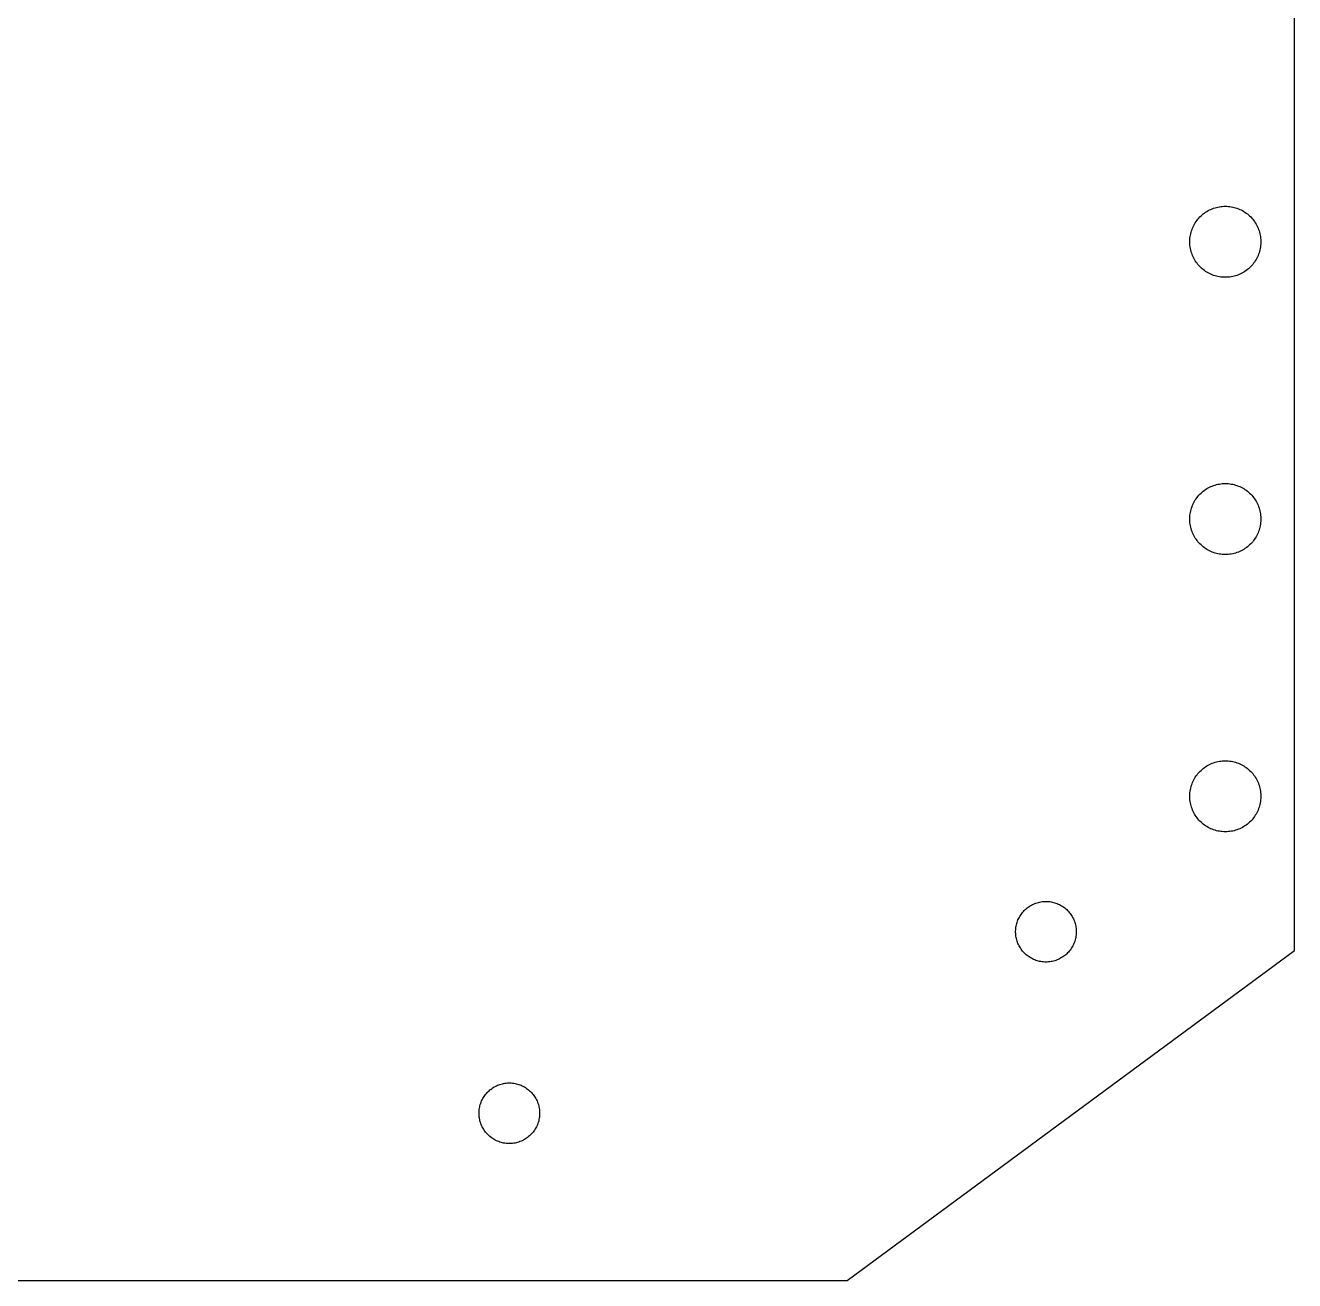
# Model space of a CAD drawing. Header units: metres. Extents: x -153 to 153, y -94 to 52.
# Drawn here: x 79.6 to 152.8, y -94 to -21.5 of the extents above; entities that cross this region are included whole.
import ezdxf

# ---------------------------------------------------------------- set-up
doc = ezdxf.new("R2010")
doc.units = ezdxf.units.M

msp = doc.modelspace()

# ---------------------------------------------------------------- linework, layer by layer
for p, q in [((152.825, -74.9299), (152.825, 52.0697)), ((147.763, -32.2732), (147.837, -32.2302)), ((147.837, -32.2302), (147.913, -32.1907)), ((147.913, -32.1907), (147.991, -32.1539)), ((147.991, -32.1539), (148.07, -32.1209)), ((148.07, -32.1209), (148.151, -32.0907)), ((148.151, -32.0907), (148.232, -32.0643)), ((148.232, -32.0643), (148.315, -32.0411)), ((148.315, -32.0411), (148.399, -32.0217)), ((148.399, -32.0217), (148.483, -32.0054)), ((148.483, -32.0054), (148.568, -31.993)), ((148.568, -31.993), (148.653, -31.9841)), ((148.653, -31.9841), (148.739, -31.9787)), ((148.739, -31.9787), (148.825, -31.9767)), ((148.825, -31.9767), (148.911, -31.9787)), ((148.911, -31.9787), (148.996, -31.9841)), ((148.996, -31.9841), (149.082, -31.993)), ((149.082, -31.993), (149.167, -32.0054)), ((149.167, -32.0054), (149.251, -32.0217)), ((149.251, -32.0217), (149.335, -32.0411)), ((149.335, -32.0411), (149.417, -32.0643)), ((149.417, -32.0643), (149.499, -32.0907)), ((149.499, -32.0907), (149.58, -32.1209)), ((149.58, -32.1209), (149.659, -32.1539)), ((149.659, -32.1539), (149.737, -32.1907)), ((149.737, -32.1907), (149.813, -32.2302)), ((149.813, -32.2302), (149.887, -32.2732)), ((147.05, -33.0019), (147.094, -32.9282)), ((147.094, -32.9282), (147.141, -32.8569)), ((147.141, -32.8569), (147.192, -32.7875)), ((147.192, -32.7875), (147.245, -32.7201)), ((147.245, -32.7201), (147.301, -32.655)), ((147.301, -32.655), (147.36, -32.5926)), ((147.36, -32.5926), (147.422, -32.5325)), ((147.422, -32.5325), (147.486, -32.4751)), ((147.486, -32.4751), (147.551, -32.4201)), ((147.551, -32.4201), (147.62, -32.3682)), ((147.62, -32.3682), (147.691, -32.3193)), ((147.691, -32.3193), (147.763, -32.2732)), ((149.887, -32.2732), (149.959, -32.3193)), ((149.959, -32.3193), (150.03, -32.3682)), ((150.03, -32.3682), (150.098, -32.4201)), ((150.098, -32.4201), (150.164, -32.4751)), ((150.164, -32.4751), (150.228, -32.5325)), ((150.228, -32.5325), (150.29, -32.5926)), ((150.29, -32.5926), (150.348, -32.655)), ((150.348, -32.655), (150.404, -32.7201)), ((150.404, -32.7201), (150.458, -32.7875)), ((150.458, -32.7875), (150.508, -32.8569)), ((150.508, -32.8569), (150.556, -32.9282)), ((150.556, -32.9282), (150.6, -33.0019)), ((146.797, -33.7274), (146.811, -33.6425)), ((146.811, -33.6425), (146.829, -33.5588)), ((146.829, -33.5588), (146.85, -33.4755)), ((146.85, -33.4755), (146.875, -33.3933)), ((146.875, -33.3933), (146.903, -33.3123)), ((146.903, -33.3123), (146.935, -33.2325)), ((146.935, -33.2325), (146.97, -33.1538)), ((146.97, -33.1538), (147.008, -33.0771)), ((147.008, -33.0771), (147.05, -33.0019)), ((150.6, -33.0019), (150.642, -33.0771)), ((150.642, -33.0771), (150.68, -33.1538)), ((150.68, -33.1538), (150.715, -33.2325)), ((150.715, -33.2325), (150.746, -33.3123)), ((150.746, -33.3123), (150.775, -33.3933)), ((150.775, -33.3933), (150.799, -33.4755)), ((150.799, -33.4755), (150.821, -33.5588)), ((150.821, -33.5588), (150.838, -33.6425)), ((150.838, -33.6425), (150.853, -33.7274)), ((146.776, -33.984), (146.779, -33.8979)), ((146.776, -34.0696), (146.776, -33.984)), ((146.779, -34.1557), (146.776, -34.0696)), ((146.779, -33.8979), (146.786, -33.8127)), ((146.786, -34.2409), (146.779, -34.1557)), ((146.786, -33.8127), (146.797, -33.7274)), ((146.797, -34.3262), (146.786, -34.2409)), ((146.811, -34.4111), (146.797, -34.3262)), ((146.829, -34.4948), (146.811, -34.4111)), ((150.838, -34.4111), (150.821, -34.4948)), ((150.853, -34.3262), (150.838, -34.4111)), ((150.853, -33.7274), (150.864, -33.8127)), ((150.864, -34.2409), (150.853, -34.3262)), ((150.864, -33.8127), (150.871, -33.8979)), ((150.871, -34.1557), (150.864, -34.2409)), ((150.871, -33.8979), (150.875, -33.984)), ((150.875, -34.0696), (150.871, -34.1557)), ((150.875, -33.984), (150.875, -34.0696)), ((146.85, -34.5781), (146.829, -34.4948)), ((146.875, -34.6603), (146.85, -34.5781)), ((146.903, -34.7413), (146.875, -34.6603)), ((146.935, -34.8211), (146.903, -34.7413)), ((146.97, -34.8998), (146.935, -34.8211)), ((147.008, -34.9765), (146.97, -34.8998)), ((147.05, -35.0517), (147.008, -34.9765)), ((147.094, -35.1254), (147.05, -35.0517)), ((147.141, -35.1967), (147.094, -35.1254)), ((150.556, -35.1254), (150.508, -35.1967)), ((150.6, -35.0517), (150.556, -35.1254)), ((150.642, -34.9765), (150.6, -35.0517)), ((150.68, -34.8998), (150.642, -34.9765)), ((150.715, -34.8211), (150.68, -34.8998)), ((150.746, -34.7413), (150.715, -34.8211)), ((150.775, -34.6603), (150.746, -34.7413)), ((150.799, -34.5781), (150.775, -34.6603)), ((150.821, -34.4948), (150.799, -34.5781)), ((147.192, -35.2661), (147.141, -35.1967)), ((147.245, -35.3335), (147.192, -35.2661)), ((147.301, -35.3986), (147.245, -35.3335)), ((147.36, -35.461), (147.301, -35.3986)), ((147.422, -35.5211), (147.36, -35.461)), ((147.486, -35.5788), (147.422, -35.5211)), ((147.551, -35.6335), (147.486, -35.5788)), ((147.62, -35.6854), (147.551, -35.6335)), ((147.691, -35.7343), (147.62, -35.6854)), ((147.763, -35.7804), (147.691, -35.7343)), ((147.837, -35.8234), (147.763, -35.7804)), ((147.913, -35.8629), (147.837, -35.8234)), ((147.991, -35.8997), (147.913, -35.8629)), ((149.737, -35.8629), (149.659, -35.8997)), ((149.813, -35.8234), (149.737, -35.8629)), ((149.887, -35.7804), (149.813, -35.8234)), ((149.959, -35.7343), (149.887, -35.7804)), ((150.03, -35.6854), (149.959, -35.7343)), ((150.098, -35.6335), (150.03, -35.6854)), ((150.164, -35.5788), (150.098, -35.6335)), ((150.228, -35.5211), (150.164, -35.5788)), ((150.29, -35.461), (150.228, -35.5211)), ((150.348, -35.3986), (150.29, -35.461)), ((150.404, -35.3335), (150.348, -35.3986)), ((150.458, -35.2661), (150.404, -35.3335)), ((150.508, -35.1967), (150.458, -35.2661)), ((148.07, -35.9327), (147.991, -35.8997)), ((148.151, -35.9629), (148.07, -35.9327)), ((148.232, -35.9893), (148.151, -35.9629)), ((148.315, -36.0125), (148.232, -35.9893)), ((148.399, -36.0319), (148.315, -36.0125)), ((148.483, -36.0482), (148.399, -36.0319)), ((148.568, -36.0606), (148.483, -36.0482)), ((148.653, -36.0695), (148.568, -36.0606)), ((148.739, -36.0749), (148.653, -36.0695)), ((148.825, -36.0769), (148.739, -36.0749)), ((148.911, -36.0749), (148.825, -36.0769)), ((148.996, -36.0695), (148.911, -36.0749)), ((149.082, -36.0606), (148.996, -36.0695)), ((149.167, -36.0482), (149.082, -36.0606)), ((149.251, -36.0319), (149.167, -36.0482)), ((149.335, -36.0125), (149.251, -36.0319)), ((149.417, -35.9893), (149.335, -36.0125)), ((149.499, -35.9629), (149.417, -35.9893)), ((149.58, -35.9327), (149.499, -35.9629)), ((149.659, -35.8997), (149.58, -35.9327)), ((147.62, -48.3684), (147.691, -48.3191)), ((147.691, -48.3191), (147.763, -48.2734)), ((147.763, -48.2734), (147.837, -48.2304)), ((147.837, -48.2304), (147.913, -48.1905)), ((147.913, -48.1905), (147.991, -48.154)), ((147.991, -48.154), (148.07, -48.1207)), ((148.07, -48.1207), (148.151, -48.0909)), ((148.151, -48.0909), (148.232, -48.0641)), ((148.232, -48.0641), (148.315, -48.0413)), ((148.315, -48.0413), (148.399, -48.0215)), ((148.399, -48.0215), (148.483, -48.0056)), ((148.483, -48.0056), (148.568, -47.9928)), ((148.568, -47.9928), (148.653, -47.9839)), ((148.653, -47.9839), (148.739, -47.9785)), ((148.739, -47.9785), (148.825, -47.9769)), ((148.825, -47.9769), (148.911, -47.9785)), ((148.911, -47.9785), (148.996, -47.9839)), ((148.996, -47.9839), (149.082, -47.9928)), ((149.082, -47.9928), (149.167, -48.0056)), ((149.167, -48.0056), (149.251, -48.0215)), ((149.251, -48.0215), (149.335, -48.0413)), ((149.335, -48.0413), (149.417, -48.0641)), ((149.417, -48.0641), (149.499, -48.0909)), ((149.499, -48.0909), (149.58, -48.1207)), ((149.58, -48.1207), (149.659, -48.154)), ((149.659, -48.154), (149.737, -48.1905)), ((149.737, -48.1905), (149.813, -48.2304)), ((149.813, -48.2304), (149.887, -48.2734)), ((149.887, -48.2734), (149.959, -48.3191)), ((149.959, -48.3191), (150.03, -48.3684)), ((146.97, -49.154), (147.008, -49.0772)), ((147.008, -49.0772), (147.05, -49.0017)), ((147.05, -49.0017), (147.094, -48.9284)), ((147.094, -48.9284), (147.141, -48.8567)), ((147.141, -48.8567), (147.192, -48.7873)), ((147.192, -48.7873), (147.245, -48.7199)), ((147.245, -48.7199), (147.301, -48.6552)), ((147.301, -48.6552), (147.36, -48.5924)), ((147.36, -48.5924), (147.422, -48.5323)), ((147.422, -48.5323), (147.486, -48.4749)), ((147.486, -48.4749), (147.551, -48.4203)), ((147.551, -48.4203), (147.62, -48.3684)), ((150.03, -48.3684), (150.098, -48.4203)), ((150.098, -48.4203), (150.164, -48.4749)), ((150.164, -48.4749), (150.228, -48.5323)), ((150.228, -48.5323), (150.29, -48.5924)), ((150.29, -48.5924), (150.348, -48.6552)), ((150.348, -48.6552), (150.404, -48.7199)), ((150.404, -48.7199), (150.458, -48.7873)), ((150.458, -48.7873), (150.508, -48.8567)), ((150.508, -48.8567), (150.556, -48.9284)), ((150.556, -48.9284), (150.6, -49.0017)), ((150.6, -49.0017), (150.642, -49.0772)), ((150.642, -49.0772), (150.68, -49.154)), ((146.779, -49.8981), (146.786, -49.8125)), ((146.786, -49.8125), (146.797, -49.7272)), ((146.797, -49.7272), (146.811, -49.6427)), ((146.811, -49.6427), (146.829, -49.5586)), ((146.829, -49.5586), (146.85, -49.4757)), ((146.85, -49.4757), (146.875, -49.3935)), ((146.875, -49.3935), (146.903, -49.3121)), ((146.903, -49.3121), (146.935, -49.2323)), ((146.935, -49.2323), (146.97, -49.154)), ((150.68, -49.154), (150.715, -49.2323)), ((150.715, -49.2323), (150.746, -49.3121)), ((150.746, -49.3121), (150.775, -49.3935)), ((150.775, -49.3935), (150.799, -49.4757)), ((150.799, -49.4757), (150.821, -49.5586)), ((150.821, -49.5586), (150.838, -49.6427)), ((150.838, -49.6427), (150.853, -49.7272)), ((150.853, -49.7272), (150.864, -49.8125)), ((150.864, -49.8125), (150.871, -49.8981)), ((146.776, -49.9838), (146.779, -49.8981)), ((146.776, -50.0698), (146.776, -49.9838)), ((146.779, -50.1555), (146.776, -50.0698)), ((146.786, -50.2411), (146.779, -50.1555)), ((146.797, -50.3264), (146.786, -50.2411)), ((146.811, -50.4109), (146.797, -50.3264)), ((146.829, -50.495), (146.811, -50.4109)), ((146.85, -50.5779), (146.829, -50.495)), ((150.821, -50.495), (150.799, -50.5779)), ((150.838, -50.4109), (150.821, -50.495)), ((150.853, -50.3264), (150.838, -50.4109)), ((150.864, -50.2411), (150.853, -50.3264)), ((150.871, -50.1555), (150.864, -50.2411)), ((150.871, -49.8981), (150.875, -49.9838)), ((150.875, -50.0698), (150.871, -50.1555)), ((150.875, -49.9838), (150.875, -50.0698)), ((146.875, -50.6605), (146.85, -50.5779)), ((146.903, -50.7415), (146.875, -50.6605)), ((146.935, -50.8213), (146.903, -50.7415)), ((146.97, -50.8996), (146.935, -50.8213)), ((147.008, -50.9767), (146.97, -50.8996)), ((147.05, -51.0519), (147.008, -50.9767)), ((147.094, -51.1252), (147.05, -51.0519)), ((147.141, -51.1969), (147.094, -51.1252)), ((147.192, -51.2663), (147.141, -51.1969)), ((147.245, -51.3337), (147.192, -51.2663)), ((150.458, -51.2663), (150.404, -51.3337)), ((150.508, -51.1969), (150.458, -51.2663)), ((150.556, -51.1252), (150.508, -51.1969)), ((150.6, -51.0519), (150.556, -51.1252)), ((150.642, -50.9767), (150.6, -51.0519)), ((150.68, -50.8996), (150.642, -50.9767)), ((150.715, -50.8213), (150.68, -50.8996)), ((150.746, -50.7415), (150.715, -50.8213)), ((150.775, -50.6605), (150.746, -50.7415)), ((150.799, -50.5779), (150.775, -50.6605)), ((147.301, -51.3984), (147.245, -51.3337)), ((147.36, -51.4612), (147.301, -51.3984)), ((147.422, -51.5213), (147.36, -51.4612)), ((147.486, -51.5786), (147.422, -51.5213)), ((147.551, -51.6333), (147.486, -51.5786)), ((147.62, -51.6852), (147.551, -51.6333)), ((147.691, -51.7344), (147.62, -51.6852)), ((147.763, -51.7802), (147.691, -51.7344)), ((147.837, -51.8232), (147.763, -51.7802)), ((147.913, -51.8631), (147.837, -51.8232)), ((147.991, -51.8995), (147.913, -51.8631)), ((148.07, -51.9329), (147.991, -51.8995)), ((148.151, -51.9627), (148.07, -51.9329)), ((148.232, -51.9895), (148.151, -51.9627)), ((148.315, -52.0123), (148.232, -51.9895)), ((148.399, -52.0321), (148.315, -52.0123)), ((149.335, -52.0123), (149.251, -52.0321)), ((149.417, -51.9895), (149.335, -52.0123)), ((149.499, -51.9627), (149.417, -51.9895)), ((149.58, -51.9329), (149.499, -51.9627)), ((149.659, -51.8995), (149.58, -51.9329)), ((149.737, -51.8631), (149.659, -51.8995)), ((149.813, -51.8232), (149.737, -51.8631)), ((149.887, -51.7802), (149.813, -51.8232)), ((149.959, -51.7344), (149.887, -51.7802)), ((150.03, -51.6852), (149.959, -51.7344)), ((150.098, -51.6333), (150.03, -51.6852)), ((150.164, -51.5786), (150.098, -51.6333)), ((150.228, -51.5213), (150.164, -51.5786)), ((150.29, -51.4612), (150.228, -51.5213)), ((150.348, -51.3984), (150.29, -51.4612)), ((150.404, -51.3337), (150.348, -51.3984)), ((148.483, -52.048), (148.399, -52.0321)), ((148.568, -52.0608), (148.483, -52.048)), ((148.653, -52.0697), (148.568, -52.0608)), ((148.739, -52.0751), (148.653, -52.0697)), ((148.825, -52.0767), (148.739, -52.0751)), ((148.911, -52.0751), (148.825, -52.0767)), ((148.996, -52.0697), (148.911, -52.0751)), ((149.082, -52.0608), (148.996, -52.0697)), ((149.167, -52.048), (149.082, -52.0608)), ((149.251, -52.0321), (149.167, -52.048)), ((147.486, -64.4751), (147.551, -64.4201)), ((147.551, -64.4201), (147.62, -64.3682)), ((147.62, -64.3682), (147.691, -64.3193)), ((147.691, -64.3193), (147.763, -64.2732)), ((147.763, -64.2732), (147.837, -64.2302)), ((147.837, -64.2302), (147.913, -64.1907)), ((147.913, -64.1907), (147.991, -64.1542)), ((147.991, -64.1542), (148.07, -64.1209)), ((148.07, -64.1209), (148.151, -64.0907)), ((148.151, -64.0907), (148.232, -64.0643)), ((148.232, -64.0643), (148.315, -64.0411)), ((148.315, -64.0411), (148.399, -64.0217)), ((148.399, -64.0217), (148.483, -64.0054)), ((148.483, -64.0054), (148.568, -63.993)), ((148.568, -63.993), (148.653, -63.9841)), ((148.653, -63.9841), (148.739, -63.9787)), ((148.739, -63.9787), (148.825, -63.9767)), ((148.825, -63.9767), (148.911, -63.9787)), ((148.911, -63.9787), (148.996, -63.9841)), ((148.996, -63.9841), (149.082, -63.993)), ((149.082, -63.993), (149.167, -64.0054)), ((149.167, -64.0054), (149.251, -64.0217)), ((149.251, -64.0217), (149.335, -64.0411)), ((149.335, -64.0411), (149.417, -64.0643)), ((149.417, -64.0643), (149.499, -64.0907)), ((149.499, -64.0907), (149.58, -64.1209)), ((149.58, -64.1209), (149.659, -64.1542)), ((149.659, -64.1542), (149.737, -64.1907)), ((149.737, -64.1907), (149.813, -64.2302)), ((149.813, -64.2302), (149.887, -64.2732)), ((149.887, -64.2732), (149.959, -64.3193)), ((149.959, -64.3193), (150.03, -64.3682)), ((150.03, -64.3682), (150.098, -64.4201)), ((150.098, -64.4201), (150.164, -64.4751)), ((146.935, -65.2325), (146.97, -65.1538)), ((146.97, -65.1538), (147.008, -65.077)), ((147.008, -65.077), (147.05, -65.0018)), ((147.05, -65.0018), (147.094, -64.9282)), ((147.094, -64.9282), (147.141, -64.8569)), ((147.141, -64.8569), (147.192, -64.7875)), ((147.192, -64.7875), (147.245, -64.7201)), ((147.245, -64.7201), (147.301, -64.655)), ((147.301, -64.655), (147.36, -64.5926)), ((147.36, -64.5926), (147.422, -64.5325)), ((147.422, -64.5325), (147.486, -64.4751)), ((150.164, -64.4751), (150.228, -64.5325)), ((150.228, -64.5325), (150.29, -64.5926)), ((150.29, -64.5926), (150.348, -64.655)), ((150.348, -64.655), (150.404, -64.7201)), ((150.404, -64.7201), (150.458, -64.7875)), ((150.458, -64.7875), (150.508, -64.8569)), ((150.508, -64.8569), (150.556, -64.9282)), ((150.556, -64.9282), (150.6, -65.0018)), ((150.6, -65.0018), (150.642, -65.077)), ((150.642, -65.077), (150.68, -65.1538)), ((150.68, -65.1538), (150.715, -65.2325)), ((146.776, -65.984), (146.779, -65.8979)), ((146.779, -65.8979), (146.786, -65.8126)), ((146.786, -65.8126), (146.797, -65.7274)), ((146.797, -65.7274), (146.811, -65.6425)), ((146.811, -65.6425), (146.829, -65.5588)), ((146.829, -65.5588), (146.85, -65.4755)), ((146.85, -65.4755), (146.875, -65.3933)), ((146.875, -65.3933), (146.903, -65.3123)), ((146.903, -65.3123), (146.935, -65.2325)), ((150.715, -65.2325), (150.746, -65.3123)), ((150.746, -65.3123), (150.775, -65.3933)), ((150.775, -65.3933), (150.799, -65.4755)), ((150.799, -65.4755), (150.821, -65.5588)), ((150.821, -65.5588), (150.838, -65.6425)), ((150.838, -65.6425), (150.853, -65.7274)), ((150.853, -65.7274), (150.864, -65.8126)), ((150.864, -65.8126), (150.871, -65.8979)), ((150.871, -65.8979), (150.875, -65.984)), ((146.776, -66.0696), (146.776, -65.984)), ((146.779, -66.1557), (146.776, -66.0696)), ((146.786, -66.2409), (146.779, -66.1557)), ((146.797, -66.3262), (146.786, -66.2409)), ((146.811, -66.4111), (146.797, -66.3262)), ((146.829, -66.4948), (146.811, -66.4111)), ((146.85, -66.5781), (146.829, -66.4948)), ((146.875, -66.6603), (146.85, -66.5781)), ((146.903, -66.7413), (146.875, -66.6603)), ((150.775, -66.6603), (150.746, -66.7413)), ((150.799, -66.5781), (150.775, -66.6603)), ((150.821, -66.4948), (150.799, -66.5781)), ((150.838, -66.4111), (150.821, -66.4948)), ((150.853, -66.3262), (150.838, -66.4111)), ((150.864, -66.2409), (150.853, -66.3262)), ((150.871, -66.1557), (150.864, -66.2409)), ((150.875, -66.0696), (150.871, -66.1557)), ((150.875, -65.984), (150.875, -66.0696)), ((146.935, -66.8211), (146.903, -66.7413)), ((146.97, -66.8998), (146.935, -66.8211)), ((147.008, -66.9765), (146.97, -66.8998)), ((147.05, -67.0517), (147.008, -66.9765)), ((147.094, -67.1254), (147.05, -67.0517)), ((147.141, -67.1967), (147.094, -67.1254)), ((147.192, -67.266), (147.141, -67.1967)), ((147.245, -67.3335), (147.192, -67.266)), ((147.301, -67.3986), (147.245, -67.3335)), ((150.404, -67.3335), (150.348, -67.3986)), ((150.458, -67.266), (150.404, -67.3335)), ((150.508, -67.1967), (150.458, -67.266)), ((150.556, -67.1254), (150.508, -67.1967)), ((150.6, -67.0517), (150.556, -67.1254)), ((150.642, -66.9765), (150.6, -67.0517)), ((150.68, -66.8998), (150.642, -66.9765)), ((150.715, -66.8211), (150.68, -66.8998)), ((150.746, -66.7413), (150.715, -66.8211)), ((147.36, -67.461), (147.301, -67.3986)), ((147.422, -67.5211), (147.36, -67.461)), ((147.486, -67.5788), (147.422, -67.5211)), ((147.551, -67.6335), (147.486, -67.5788)), ((147.62, -67.6854), (147.551, -67.6335)), ((147.691, -67.7342), (147.62, -67.6854)), ((147.763, -67.7804), (147.691, -67.7342)), ((147.837, -67.8234), (147.763, -67.7804)), ((147.913, -67.8629), (147.837, -67.8234)), ((147.991, -67.8997), (147.913, -67.8629)), ((148.07, -67.9327), (147.991, -67.8997)), ((148.151, -67.9629), (148.07, -67.9327)), ((148.232, -67.9893), (148.151, -67.9629)), ((148.315, -68.0125), (148.232, -67.9893)), ((148.399, -68.0319), (148.315, -68.0125)), ((148.483, -68.0482), (148.399, -68.0319)), ((148.568, -68.0606), (148.483, -68.0482)), ((148.653, -68.0695), (148.568, -68.0606)), ((148.739, -68.0749), (148.653, -68.0695)), ((148.825, -68.0769), (148.739, -68.0749)), ((148.911, -68.0749), (148.825, -68.0769)), ((148.996, -68.0695), (148.911, -68.0749)), ((149.082, -68.0606), (148.996, -68.0695)), ((149.167, -68.0482), (149.082, -68.0606)), ((149.251, -68.0319), (149.167, -68.0482)), ((149.335, -68.0125), (149.251, -68.0319)), ((149.417, -67.9893), (149.335, -68.0125)), ((149.499, -67.9629), (149.417, -67.9893)), ((149.58, -67.9327), (149.499, -67.9629)), ((149.659, -67.8997), (149.58, -67.9327)), ((149.737, -67.8629), (149.659, -67.8997)), ((149.813, -67.8234), (149.737, -67.8629)), ((149.887, -67.7804), (149.813, -67.8234)), ((149.959, -67.7342), (149.887, -67.7804)), ((150.03, -67.6854), (149.959, -67.7342)), ((150.098, -67.6335), (150.03, -67.6854)), ((150.164, -67.5788), (150.098, -67.6335)), ((150.228, -67.5211), (150.164, -67.5788)), ((150.29, -67.461), (150.228, -67.5211)), ((150.348, -67.3986), (150.29, -67.461)), ((137.275, -72.5692), (137.329, -72.52)), ((137.329, -72.52), (137.385, -72.4735)), ((137.385, -72.4735), (137.444, -72.4289)), ((137.444, -72.4289), (137.504, -72.3871)), ((137.504, -72.3871), (137.566, -72.3479)), ((137.566, -72.3479), (137.63, -72.3111)), ((137.63, -72.3111), (137.694, -72.2774)), ((137.694, -72.2774), (137.761, -72.246)), ((137.761, -72.246), (137.828, -72.2177)), ((137.828, -72.2177), (137.897, -72.1921)), ((137.897, -72.1921), (137.967, -72.1696)), ((137.967, -72.1696), (138.037, -72.1499)), ((138.037, -72.1499), (138.109, -72.1332)), ((138.109, -72.1332), (138.181, -72.1192)), ((138.181, -72.1192), (138.253, -72.1088)), ((138.253, -72.1088), (138.326, -72.101)), ((138.326, -72.101), (138.399, -72.0964)), ((138.399, -72.0964), (138.473, -72.0948)), ((138.473, -72.0948), (138.546, -72.0964)), ((138.546, -72.0964), (138.619, -72.101)), ((138.619, -72.101), (138.692, -72.1088)), ((138.692, -72.1088), (138.764, -72.1192)), ((138.764, -72.1192), (138.836, -72.1332)), ((138.836, -72.1332), (138.908, -72.1499)), ((138.908, -72.1499), (138.978, -72.1696)), ((138.978, -72.1696), (139.048, -72.1921)), ((139.048, -72.1921), (139.117, -72.2177)), ((139.117, -72.2177), (139.185, -72.246)), ((139.185, -72.246), (139.251, -72.2774)), ((139.251, -72.2774), (139.316, -72.3111)), ((139.316, -72.3111), (139.379, -72.3479)), ((139.379, -72.3479), (139.441, -72.3871)), ((139.441, -72.3871), (139.501, -72.4289)), ((139.501, -72.4289), (139.56, -72.4735)), ((139.56, -72.4735), (139.616, -72.52)), ((139.616, -72.52), (139.671, -72.5692)), ((136.808, -73.3041), (136.832, -73.2347)), ((136.832, -73.2347), (136.859, -73.1665)), ((136.859, -73.1665), (136.889, -73.0998)), ((136.889, -73.0998), (136.922, -73.0339)), ((136.922, -73.0339), (136.957, -72.97)), ((136.957, -72.97), (136.995, -72.9072)), ((136.995, -72.9072), (137.035, -72.8459)), ((137.035, -72.8459), (137.079, -72.7866)), ((137.079, -72.7866), (137.124, -72.7293)), ((137.124, -72.7293), (137.172, -72.6739)), ((137.172, -72.6739), (137.222, -72.6204)), ((137.222, -72.6204), (137.275, -72.5692)), ((139.671, -72.5692), (139.723, -72.6204)), ((139.723, -72.6204), (139.773, -72.6739)), ((139.773, -72.6739), (139.821, -72.7293)), ((139.821, -72.7293), (139.867, -72.7866)), ((139.867, -72.7866), (139.91, -72.8459)), ((139.91, -72.8459), (139.95, -72.9072)), ((139.95, -72.9072), (139.988, -72.97)), ((139.988, -72.97), (140.024, -73.0339)), ((140.024, -73.0339), (140.056, -73.0998)), ((140.056, -73.0998), (140.086, -73.1665)), ((140.086, -73.1665), (140.113, -73.2347)), ((140.113, -73.2347), (140.137, -73.3041)), ((136.723, -73.8083), (136.726, -73.735)), ((136.723, -73.8815), (136.723, -73.8083)), ((136.726, -73.9548), (136.723, -73.8815)), ((136.726, -73.735), (136.732, -73.6618)), ((136.732, -74.0277), (136.726, -73.9548)), ((136.732, -73.6618), (136.741, -73.5893)), ((136.741, -73.5893), (136.754, -73.5168)), ((136.754, -73.5168), (136.769, -73.4451)), ((136.769, -73.4451), (136.787, -73.3742)), ((136.787, -73.3742), (136.808, -73.3041)), ((140.137, -73.3041), (140.158, -73.3742)), ((140.158, -73.3742), (140.176, -73.4451)), ((140.176, -73.4451), (140.191, -73.5168)), ((140.191, -73.5168), (140.204, -73.5893)), ((140.204, -73.5893), (140.213, -73.6618)), ((140.213, -73.6618), (140.219, -73.735)), ((140.219, -73.9548), (140.213, -74.0277)), ((140.219, -73.735), (140.222, -73.8083)), ((140.222, -73.8815), (140.219, -73.9548)), ((140.222, -73.8083), (140.222, -73.8815)), ((136.741, -74.1005), (136.732, -74.0277)), ((136.754, -74.1726), (136.741, -74.1005)), ((136.769, -74.2443), (136.754, -74.1726)), ((136.787, -74.3152), (136.769, -74.2443)), ((136.808, -74.3854), (136.787, -74.3152)), ((136.832, -74.4548), (136.808, -74.3854)), ((136.859, -74.523), (136.832, -74.4548)), ((136.889, -74.59), (136.859, -74.523)), ((136.922, -74.6555), (136.889, -74.59)), ((136.957, -74.7199), (136.922, -74.6555)), ((136.995, -74.7826), (136.957, -74.7199)), ((139.988, -74.7199), (139.95, -74.7826)), ((140.024, -74.6555), (139.988, -74.7199)), ((140.056, -74.59), (140.024, -74.6555)), ((140.086, -74.523), (140.056, -74.59)), ((140.113, -74.4548), (140.086, -74.523)), ((140.137, -74.3854), (140.113, -74.4548)), ((140.158, -74.3152), (140.137, -74.3854)), ((140.176, -74.2443), (140.158, -74.3152)), ((140.191, -74.1726), (140.176, -74.2443)), ((140.204, -74.1005), (140.191, -74.1726)), ((140.213, -74.0277), (140.204, -74.1005)), ((127, -93.9799), (152.825, -74.9299)), ((137.035, -74.8435), (136.995, -74.7826)), ((137.079, -74.9028), (137.035, -74.8435)), ((137.124, -74.9602), (137.079, -74.9028)), ((137.172, -75.0156), (137.124, -74.9602)), ((137.222, -75.0691), (137.172, -75.0156)), ((137.275, -75.1206), (137.222, -75.0691)), ((137.329, -75.1694), (137.275, -75.1206)), ((137.385, -75.2163), (137.329, -75.1694)), ((137.444, -75.2605), (137.385, -75.2163)), ((137.504, -75.3024), (137.444, -75.2605)), ((137.566, -75.3415), (137.504, -75.3024)), ((137.63, -75.3783), (137.566, -75.3415)), ((137.694, -75.4125), (137.63, -75.3783)), ((137.761, -75.4435), (137.694, -75.4125)), ((137.828, -75.4717), (137.761, -75.4435)), ((139.185, -75.4435), (139.117, -75.4717)), ((139.251, -75.4125), (139.185, -75.4435)), ((139.316, -75.3783), (139.251, -75.4125)), ((139.379, -75.3415), (139.316, -75.3783)), ((139.441, -75.3024), (139.379, -75.3415)), ((139.501, -75.2605), (139.441, -75.3024)), ((139.56, -75.2163), (139.501, -75.2605)), ((139.616, -75.1694), (139.56, -75.2163)), ((139.671, -75.1206), (139.616, -75.1694)), ((139.723, -75.0691), (139.671, -75.1206)), ((139.773, -75.0156), (139.723, -75.0691)), ((139.821, -74.9602), (139.773, -75.0156)), ((139.867, -74.9028), (139.821, -74.9602)), ((139.91, -74.8435), (139.867, -74.9028)), ((139.95, -74.7826), (139.91, -74.8435)), ((137.897, -75.4973), (137.828, -75.4717)), ((137.967, -75.5202), (137.897, -75.4973)), ((138.037, -75.54), (137.967, -75.5202)), ((138.109, -75.5566), (138.037, -75.54)), ((138.181, -75.5702), (138.109, -75.5566)), ((138.253, -75.581), (138.181, -75.5702)), ((138.326, -75.5888), (138.253, -75.581)), ((138.399, -75.5931), (138.326, -75.5888)), ((138.473, -75.5946), (138.399, -75.5931)), ((138.546, -75.5931), (138.473, -75.5946)), ((138.619, -75.5888), (138.546, -75.5931)), ((138.692, -75.581), (138.619, -75.5888)), ((138.764, -75.5702), (138.692, -75.581)), ((138.836, -75.5566), (138.764, -75.5702)), ((138.908, -75.54), (138.836, -75.5566)), ((138.978, -75.5202), (138.908, -75.54)), ((139.048, -75.4973), (138.978, -75.5202)), ((139.117, -75.4717), (139.048, -75.4973)), ((106.625, -82.8042), (106.689, -82.769)), ((106.689, -82.769), (106.755, -82.7364)), ((106.755, -82.7364), (106.822, -82.7066)), ((106.822, -82.7066), (106.89, -82.6794)), ((106.89, -82.6794), (106.959, -82.6554)), ((106.959, -82.6554), (107.029, -82.6341)), ((107.029, -82.6341), (107.1, -82.6159)), ((107.1, -82.6159), (107.172, -82.6008)), ((107.172, -82.6008), (107.244, -82.5884)), ((107.244, -82.5884), (107.317, -82.5795)), ((107.317, -82.5795), (107.39, -82.5733)), ((107.39, -82.5733), (107.463, -82.5702)), ((107.463, -82.5702), (107.536, -82.5702)), ((107.536, -82.5702), (107.61, -82.5733)), ((107.61, -82.5733), (107.683, -82.5795)), ((107.683, -82.5795), (107.755, -82.5884)), ((107.755, -82.5884), (107.828, -82.6008)), ((107.828, -82.6008), (107.899, -82.6159)), ((107.899, -82.6159), (107.971, -82.6341)), ((107.971, -82.6341), (108.041, -82.6554)), ((108.041, -82.6554), (108.11, -82.6794)), ((108.11, -82.6794), (108.178, -82.7066)), ((108.178, -82.7066), (108.245, -82.7364)), ((108.245, -82.7364), (108.31, -82.769)), ((108.31, -82.769), (108.375, -82.8042)), ((105.932, -83.5418), (105.966, -83.4767)), ((105.966, -83.4767), (106.003, -83.4131)), ((106.003, -83.4131), (106.042, -83.3515)), ((106.042, -83.3515), (106.084, -83.291)), ((106.084, -83.291), (106.128, -83.2329)), ((106.128, -83.2329), (106.175, -83.1763)), ((106.175, -83.1763), (106.224, -83.1217)), ((106.224, -83.1217), (106.275, -83.0693)), ((106.275, -83.0693), (106.329, -83.0194)), ((106.329, -83.0194), (106.384, -82.9713)), ((106.384, -82.9713), (106.442, -82.9259)), ((106.442, -82.9259), (106.501, -82.8829)), ((106.501, -82.8829), (106.562, -82.8422)), ((106.562, -82.8422), (106.625, -82.8042)), ((108.375, -82.8042), (108.438, -82.8422)), ((108.438, -82.8422), (108.498, -82.8829)), ((108.498, -82.8829), (108.558, -82.9259)), ((108.558, -82.9259), (108.615, -82.9713)), ((108.615, -82.9713), (108.671, -83.0194)), ((108.671, -83.0194), (108.724, -83.0693)), ((108.724, -83.0693), (108.776, -83.1217)), ((108.776, -83.1217), (108.824, -83.1763)), ((108.824, -83.1763), (108.871, -83.2329)), ((108.871, -83.2329), (108.915, -83.291)), ((108.915, -83.291), (108.957, -83.3515)), ((108.957, -83.3515), (108.997, -83.4131)), ((108.997, -83.4131), (109.033, -83.4767)), ((109.033, -83.4767), (109.067, -83.5418)), ((105.751, -84.2464), (105.756, -84.1735)), ((105.756, -84.1735), (105.764, -84.1003)), ((105.764, -84.1003), (105.774, -84.0278)), ((105.774, -84.0278), (105.788, -83.9561)), ((105.788, -83.9561), (105.805, -83.8844)), ((105.805, -83.8844), (105.825, -83.8139)), ((105.825, -83.8139), (105.847, -83.7441)), ((105.847, -83.7441), (105.873, -83.6755)), ((105.873, -83.6755), (105.901, -83.6081)), ((105.901, -83.6081), (105.932, -83.5418)), ((109.067, -83.5418), (109.098, -83.6081)), ((109.098, -83.6081), (109.127, -83.6755)), ((109.127, -83.6755), (109.153, -83.7441)), ((109.153, -83.7441), (109.175, -83.8139)), ((109.175, -83.8139), (109.195, -83.8844)), ((109.195, -83.8844), (109.212, -83.9561)), ((109.212, -83.9561), (109.225, -84.0278)), ((109.225, -84.0278), (109.236, -84.1003)), ((109.236, -84.1003), (109.244, -84.1735)), ((109.244, -84.1735), (109.248, -84.2464)), ((105.75, -84.3197), (105.751, -84.2464)), ((105.751, -84.3929), (105.75, -84.3197)), ((105.756, -84.4662), (105.751, -84.3929)), ((105.764, -84.539), (105.756, -84.4662)), ((105.774, -84.6115), (105.764, -84.539)), ((105.788, -84.6836), (105.774, -84.6115)), ((105.805, -84.7549), (105.788, -84.6836)), ((105.825, -84.8254), (105.805, -84.7549)), ((105.847, -84.8952), (105.825, -84.8254)), ((105.873, -84.9642), (105.847, -84.8952)), ((105.901, -85.0316), (105.873, -84.9642)), ((109.127, -84.9642), (109.098, -85.0316)), ((109.153, -84.8952), (109.127, -84.9642)), ((109.175, -84.8254), (109.153, -84.8952)), ((109.195, -84.7549), (109.175, -84.8254)), ((109.212, -84.6836), (109.195, -84.7549)), ((109.225, -84.6115), (109.212, -84.6836)), ((109.236, -84.539), (109.225, -84.6115)), ((109.244, -84.4662), (109.236, -84.539)), ((109.248, -84.3929), (109.244, -84.4662)), ((109.248, -84.2464), (109.25, -84.3197)), ((109.25, -84.3197), (109.248, -84.3929)), ((105.932, -85.0979), (105.901, -85.0316)), ((105.966, -85.163), (105.932, -85.0979)), ((106.003, -85.2262), (105.966, -85.163)), ((106.042, -85.2882), (106.003, -85.2262)), ((106.084, -85.3483), (106.042, -85.2882)), ((106.128, -85.4068), (106.084, -85.3483)), ((106.175, -85.4634), (106.128, -85.4068)), ((106.224, -85.5176), (106.175, -85.4634)), ((106.275, -85.57), (106.224, -85.5176)), ((106.329, -85.6204), (106.275, -85.57)), ((106.384, -85.668), (106.329, -85.6204)), ((106.442, -85.7138), (106.384, -85.668)), ((108.615, -85.668), (108.558, -85.7138)), ((108.671, -85.6204), (108.615, -85.668)), ((108.724, -85.57), (108.671, -85.6204)), ((108.776, -85.5176), (108.724, -85.57)), ((108.824, -85.4634), (108.776, -85.5176)), ((108.871, -85.4068), (108.824, -85.4634)), ((108.915, -85.3483), (108.871, -85.4068)), ((108.957, -85.2882), (108.915, -85.3483)), ((108.997, -85.2262), (108.957, -85.2882)), ((109.033, -85.163), (108.997, -85.2262)), ((109.067, -85.0979), (109.033, -85.163)), ((109.098, -85.0316), (109.067, -85.0979)), ((106.501, -85.7568), (106.442, -85.7138)), ((106.562, -85.7975), (106.501, -85.7568)), ((106.625, -85.8355), (106.562, -85.7975)), ((106.689, -85.8707), (106.625, -85.8355)), ((106.755, -85.9033), (106.689, -85.8707)), ((106.822, -85.9331), (106.755, -85.9033)), ((106.89, -85.9599), (106.822, -85.9331)), ((106.959, -85.9843), (106.89, -85.9599)), ((107.029, -86.0052), (106.959, -85.9843)), ((107.1, -86.0234), (107.029, -86.0052)), ((107.172, -86.0389), (107.1, -86.0234)), ((107.244, -86.0509), (107.172, -86.0389)), ((107.317, -86.0603), (107.244, -86.0509)), ((107.39, -86.0665), (107.317, -86.0603)), ((107.463, -86.0696), (107.39, -86.0665)), ((107.536, -86.0696), (107.463, -86.0696)), ((107.61, -86.0665), (107.536, -86.0696)), ((107.683, -86.0603), (107.61, -86.0665)), ((107.755, -86.0509), (107.683, -86.0603)), ((107.828, -86.0389), (107.755, -86.0509)), ((107.899, -86.0234), (107.828, -86.0389)), ((107.971, -86.0052), (107.899, -86.0234)), ((108.041, -85.9843), (107.971, -86.0052)), ((108.11, -85.9599), (108.041, -85.9843)), ((108.178, -85.9331), (108.11, -85.9599)), ((108.245, -85.9033), (108.178, -85.9331)), ((108.31, -85.8707), (108.245, -85.9033)), ((108.375, -85.8355), (108.31, -85.8707)), ((108.438, -85.7975), (108.375, -85.8355)), ((108.498, -85.7568), (108.438, -85.7975)), ((108.558, -85.7138), (108.498, -85.7568)), ((-127, -93.9799), (127, -93.9799))]:
    msp.add_line(p, q)

doc.saveas('drawing.dxf')
